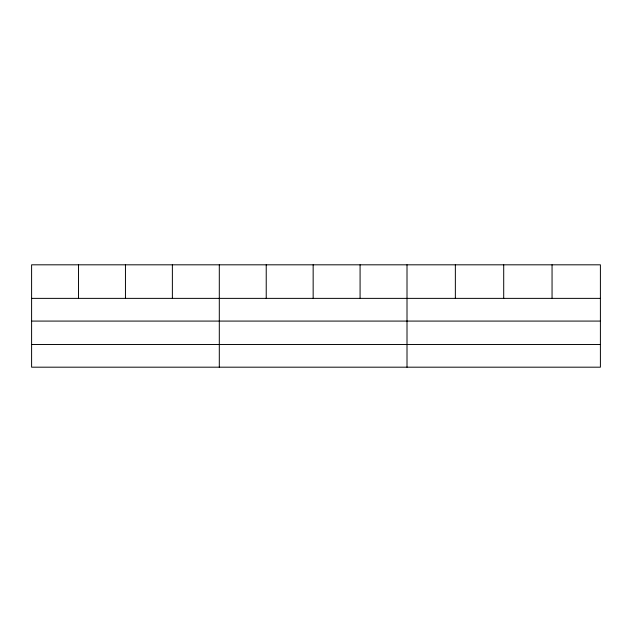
<?xml version="1.0" encoding="UTF-8"?>
<svg xmlns="http://www.w3.org/2000/svg" width="632" height="632" viewBox="0 0 632 632"><rect width="100%" height="100%" fill="white"/><g stroke="black" fill="none" stroke-linecap="round" stroke-linejoin="round"><path stroke-width="0.95" d="M600.4 321.08L600.4 264.816L31.6 264.816L31.6 367.184L600.4 367.184L600.4 321.08L31.6 321.08M31.6 298.375L600.4 298.375M31.6 344.48L600.4 344.48M552.052 264.816L552.052 298.375M503.704 264.816L503.704 298.375M455.356 264.816L455.356 298.375M407.008 264.816L407.008 367.184M360.082 264.816L360.082 298.375M313.156 264.816L313.156 298.375M266.23 264.816L266.23 298.375M219.304 264.816L219.304 367.184M172.378 264.816L172.378 298.375M125.452 264.816L125.452 298.375M78.526 264.816L78.526 298.375"/></g></svg>
